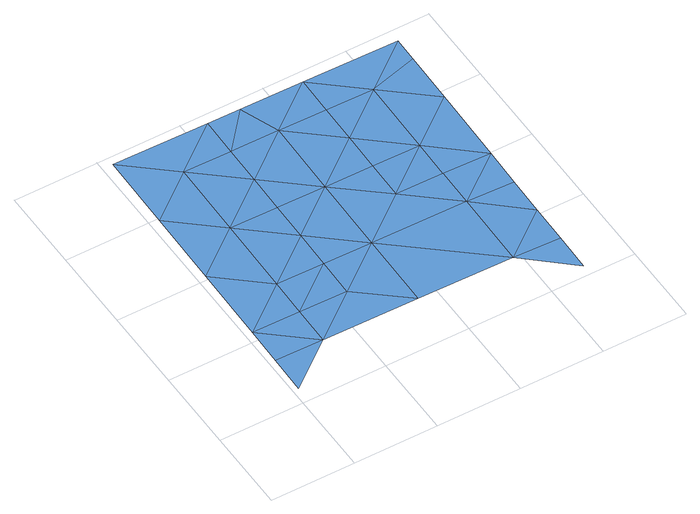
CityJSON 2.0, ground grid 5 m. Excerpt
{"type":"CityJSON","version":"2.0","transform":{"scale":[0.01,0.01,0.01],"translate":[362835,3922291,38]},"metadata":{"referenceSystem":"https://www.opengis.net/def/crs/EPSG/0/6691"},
"CityObjects":{
"waterbody1":{"type":"WaterBody","attributes":{"name":"9","class":"1140","function":"1","WaterBodyRiverFloodingRiskAttribute.description":"5","WaterBodyRiverFloodingRiskAttribute.rankOrg":"2","WaterBodyRiverFloodingRiskAttribute.adminType":"2","WaterBodyRiverFloodingRiskAttribute.scale":"L1"},"geometry":[{"type":"MultiSurface","lod":"1","boundaries":[[[0,1,2]],[[3,0,2]],[[3,2,4]],[[5,4,2]],[[2,6,5]],[[7,8,9]],[[9,5,7]],[[5,6,7]],[[10,8,7]],[[11,8,10]],[[12,11,10]],[[13,14,12]],[[10,13,12]],[[15,14,16]],[[7,6,17]],[[10,7,18]],[[16,14,13]],[[19,20,10]],[[10,20,13]],[[10,18,19]],[[21,7,17]],[[18,7,21]],[[22,23,13]],[[16,13,23]],[[13,20,22]],[[24,18,21]],[[25,21,17]],[[26,25,17]],[[26,17,27]],[[28,24,21]],[[29,28,21]],[[29,21,25]]]}]},
"waterbody2":{"type":"WaterBody","attributes":{"name":"9","class":"1140","function":"1","WaterBodyRiverFloodingRiskAttribute.description":"5","WaterBodyRiverFloodingRiskAttribute.rankOrg":"1","WaterBodyRiverFloodingRiskAttribute.adminType":"2","WaterBodyRiverFloodingRiskAttribute.scale":"L1"},"geometry":[{"type":"MultiSurface","lod":"1","boundaries":[[[11,12,30]],[[14,15,31]],[[15,32,31]],[[31,32,33]],[[31,33,30]],[[31,30,12]],[[30,34,35]],[[12,14,31]],[[34,3,35]],[[11,30,8]],[[8,30,35]],[[33,34,30]],[[35,3,4]],[[4,5,9]],[[9,8,35]],[[4,9,35]]]}]},
"waterbody3":{"type":"WaterBody","attributes":{"name":"9","class":"1140","function":"1","WaterBodyRiverFloodingRiskAttribute.description":"5","WaterBodyRiverFloodingRiskAttribute.rankOrg":"1","WaterBodyRiverFloodingRiskAttribute.adminType":"2","WaterBodyRiverFloodingRiskAttribute.scale":"L1"},"geometry":[{"type":"MultiSurface","lod":"1","boundaries":[[[24,28,36]],[[28,37,36]],[[38,39,37]],[[37,39,36]],[[39,40,23]],[[22,39,23]],[[39,22,20]],[[39,38,40]],[[20,36,39]],[[19,36,20]],[[36,18,24]],[[19,18,36]]]}]}
},
"vertices":[
[35,325,40],[32,94,40],[319,321,40],[39,556,40],[322,552,40],[606,548,40],[886,312,40],[893,774,40],[613,1010,40],[610,779,40],[900,1236,40],[617,1241,40],[620,1472,40],[907,1699,40],[624,1703,40],[627,1934,40],[819,1931,40],[1454,304,40],[1181,1001,40],[1184,1232,40],[1188,1463,40],[1461,766,40],[1191,1694,40],[1195,1925,40],[1464,997,40],[1741,530,33],[1737,299,33],[1734,68,33],[1748,992,35],[1744,761,33],
[333,1245,40],[340,1707,40],[60,1943,40],[53,1481,40],[46,1018,40],[326,783,40],
[1468,1228,40],[1755,1454,40],[1760,1767,40],[1475,1690,40],[1762,1917,40]
]}
